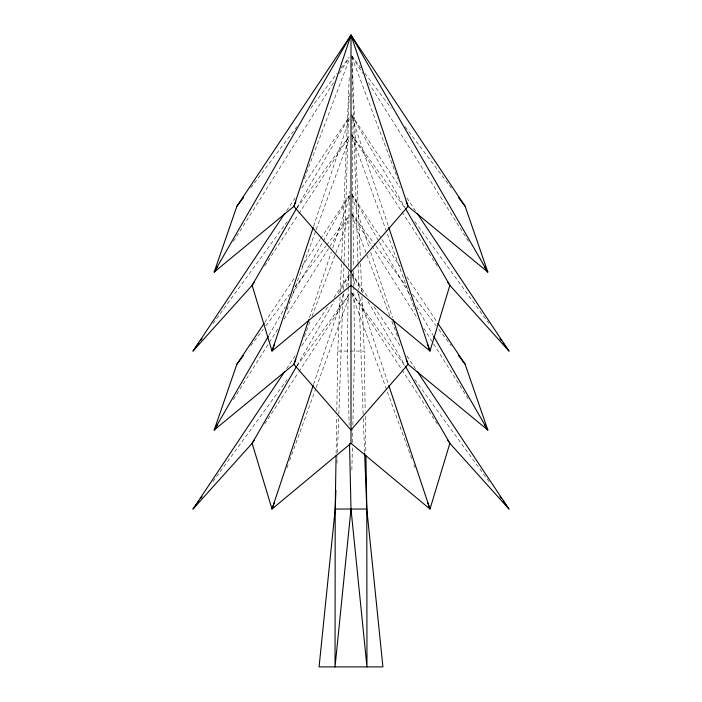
<?xml version="1.0" encoding="UTF-8"?>
<svg xmlns="http://www.w3.org/2000/svg" width="702" height="702" viewBox="0 0 702 702"><rect width="100%" height="100%" fill="white"/><g stroke="black" fill="none" stroke-linecap="round" stroke-linejoin="round"><path stroke-width="0.53" stroke-dasharray="3.51 2.63" d="M348.166 287.644L347.455 351.053L349.122 425.14M348.183 286.556L348.35 271.244M348.403 266.874L349.245 191.435M336.109 453.466L336.714 416.426M336.802 410.977L337.785 351.053L340.075 296.393M351.877 469.813L352.395 446.937M352.492 442.576L352.781 429.501M352.878 425.14L354.545 351.053L353.834 287.644M343.067 294.208L338.873 414.25M343.199 289.829L344.006 263.592M344.041 262.504L349.263 91.953M336.978 463.276L337.232 456.739M337.399 452.378L338.706 418.603M340.251 292.023L341.444 263.592M341.628 259.222L349.263 76.641M313.583 226.334L349.271 119.287M309.485 317.62L331.283 252.237M332.669 248.087L349.271 198.271M313.583 384.319L344.419 291.813M346.147 286.618L349.271 277.264M286.986 309.88L315.812 230.607M316.181 229.58L349.131 138.987M286.986 467.857L288.11 464.768M289.601 460.652L315.812 388.583M316.181 387.557L349.131 296.964M304.335 178.703L349.07 59.968M304.335 336.688L310.117 321.332M312.048 316.216L349.07 217.945M296.92 207.757L349.359 116.927M268.91 335.258L285.328 306.827M292.444 294.498L349.359 195.919M296.92 365.733L334.064 301.395M338.434 293.831L349.359 274.903M233.397 241.567L333.538 82.582M339.356 73.333L349.254 57.617M233.397 399.543L278.229 328.369M284.047 319.12L349.254 215.602M264.715 266.049L298.271 214.636M298.868 213.715L349.201 136.592M264.715 424.034L298.271 372.613M298.868 371.691L349.201 294.568M286.591 210.697L295.103 197.938M301.781 187.917L349.175 116.822M264.768 322.42L295.13 276.878M301.816 266.857L320.033 239.531M320.638 238.619L349.175 195.814M286.591 368.673L295.103 355.914M301.781 345.893L327.913 306.704M333.985 297.587L349.175 274.798M213.013 323.569L287.162 221.613M296.832 208.31L349.07 136.495M213.013 481.546L287.162 379.589M296.832 366.286L349.07 294.471M250.693 187.952L296.885 126.658M310.749 108.266L337.144 73.236M341.102 67.98L349.017 57.476M250.693 345.937L263.232 329.291M265.874 325.789L289.628 294.27M294.91 287.258L325.921 246.104M326.588 245.226L349.017 215.453M337.785 351.053L364.215 351.053L365.198 410.977M351.658 55.721L360.898 67.98M364.856 73.236L391.251 108.266M405.115 126.658L451.307 187.952M351.658 213.698L375.412 245.226M376.079 246.104L407.09 287.258M412.372 294.27L436.126 325.789M438.768 329.291L451.307 345.937M351.641 134.723L405.168 208.31M414.838 221.613L488.987 323.569M351.641 292.699L405.168 366.286M414.838 379.589L488.987 481.546M351.605 114.996L400.219 187.917M406.897 197.938L415.408 210.697M351.605 193.989L381.361 238.619M381.967 239.531L400.184 266.857M406.87 276.878L437.232 322.42M351.605 272.981L368.015 297.587M374.087 306.704L400.219 345.893M406.897 355.914L415.408 368.673M351.597 134.758L437.285 266.049M351.597 292.734L437.285 424.034M352.167 56.695L362.644 73.333M368.462 82.582L468.603 241.567M352.167 214.672L417.953 319.12M423.771 328.369L468.603 399.543M352.088 115.979L405.08 207.757M352.097 194.972L378.913 241.418M379.457 242.365L409.556 294.498M416.672 306.827L433.09 335.258M352.088 273.955L363.566 293.831M367.936 301.395L405.08 365.733M351.772 56.897L397.665 178.703M351.772 214.873L389.952 316.216M391.883 321.332L397.665 336.688M351.746 135.898L415.014 309.88M351.746 293.875L412.399 460.652M413.89 464.768L415.014 467.857M352.035 117.208L388.417 226.334M352.035 196.191L369.331 248.087M370.717 252.237L392.515 317.62M352.035 275.184L355.853 286.618M357.581 291.813L388.417 384.319M351.869 55.87L360.372 259.222M360.556 263.592L361.749 292.023M361.925 296.393L364.215 351.053M363.127 414.25L358.933 294.208M363.294 418.603L364.601 452.378M351.869 63.522L357.959 262.504M357.994 263.592L358.801 289.829M365.286 416.426L365.874 452.378M351.886 113.812L353.597 266.874M353.65 271.244L353.817 286.556"/><path stroke-width="1.05" d="M336.074 455.651L335.205 509.038L335.038 666.9L351 509.038L349.535 443.664M364.645 453.466L366.795 509.038L382.923 666.9L319.077 666.9L335.205 509.038L335.916 490.514M484.319 266.523L487.811 272.069L351 35.1L293.919 206.344L214.189 272.069L236.837 206.344L351 35.1L465.163 206.344L487.811 272.069L408.081 206.344L406.151 201.228M313.241 227.378L272.007 351.053L252.132 285.337L296.376 208.696M308.792 319.7L293.919 364.32L214.189 430.045L236.837 364.32L264.163 323.332M313.241 385.354L272.007 509.038L252.132 443.313L296.376 366.681M274.631 343.848L272.007 351.053L351 285.337L351 35.1L214.189 272.069L217.681 266.523M274.631 501.825L272.007 509.038L351 443.313L351 285.898M295.849 201.228L293.919 206.344L351 272.069L408.081 206.344L351 35.1M295.849 359.205L293.919 364.32L351 430.045L408.081 364.32L393.208 319.7M268.366 336.205L214.189 430.045L217.681 424.499M254.528 281.66L252.132 285.337L193.024 351.053L284.766 213.434M254.528 439.636L252.132 443.313L193.024 509.038L284.766 371.411M193.024 351.053L198.824 343.076M200.763 340.417L202.053 338.645M193.024 509.038L198.824 501.052M200.763 498.394L202.053 496.621M236.837 206.344L243.436 197.587M236.837 364.32L243.436 355.563M335.205 509.038L366.795 509.038L366.962 666.9L351 509.038M351 285.337L429.993 351.053L449.868 285.337L405.624 208.696M351 443.313L429.993 509.038L449.868 443.313L405.624 366.681M417.234 213.434L508.976 351.053L449.868 285.337L447.472 281.66M417.234 371.411L508.976 509.038L449.868 443.313L447.472 439.636M458.564 197.587L465.163 206.344M458.564 355.563L465.163 364.32L487.811 430.045L408.081 364.32L406.151 359.205M499.947 338.645L501.237 340.417M503.176 343.076L508.976 351.053M499.947 496.621L501.237 498.394M503.176 501.052L508.976 509.038M437.837 323.332L465.163 364.32M484.319 424.499L487.811 430.045L433.634 336.205M427.369 343.848L429.993 351.053L388.759 227.378M427.369 501.825L429.993 509.038L388.759 385.354M365.926 455.651L366.795 509.038"/></g></svg>
